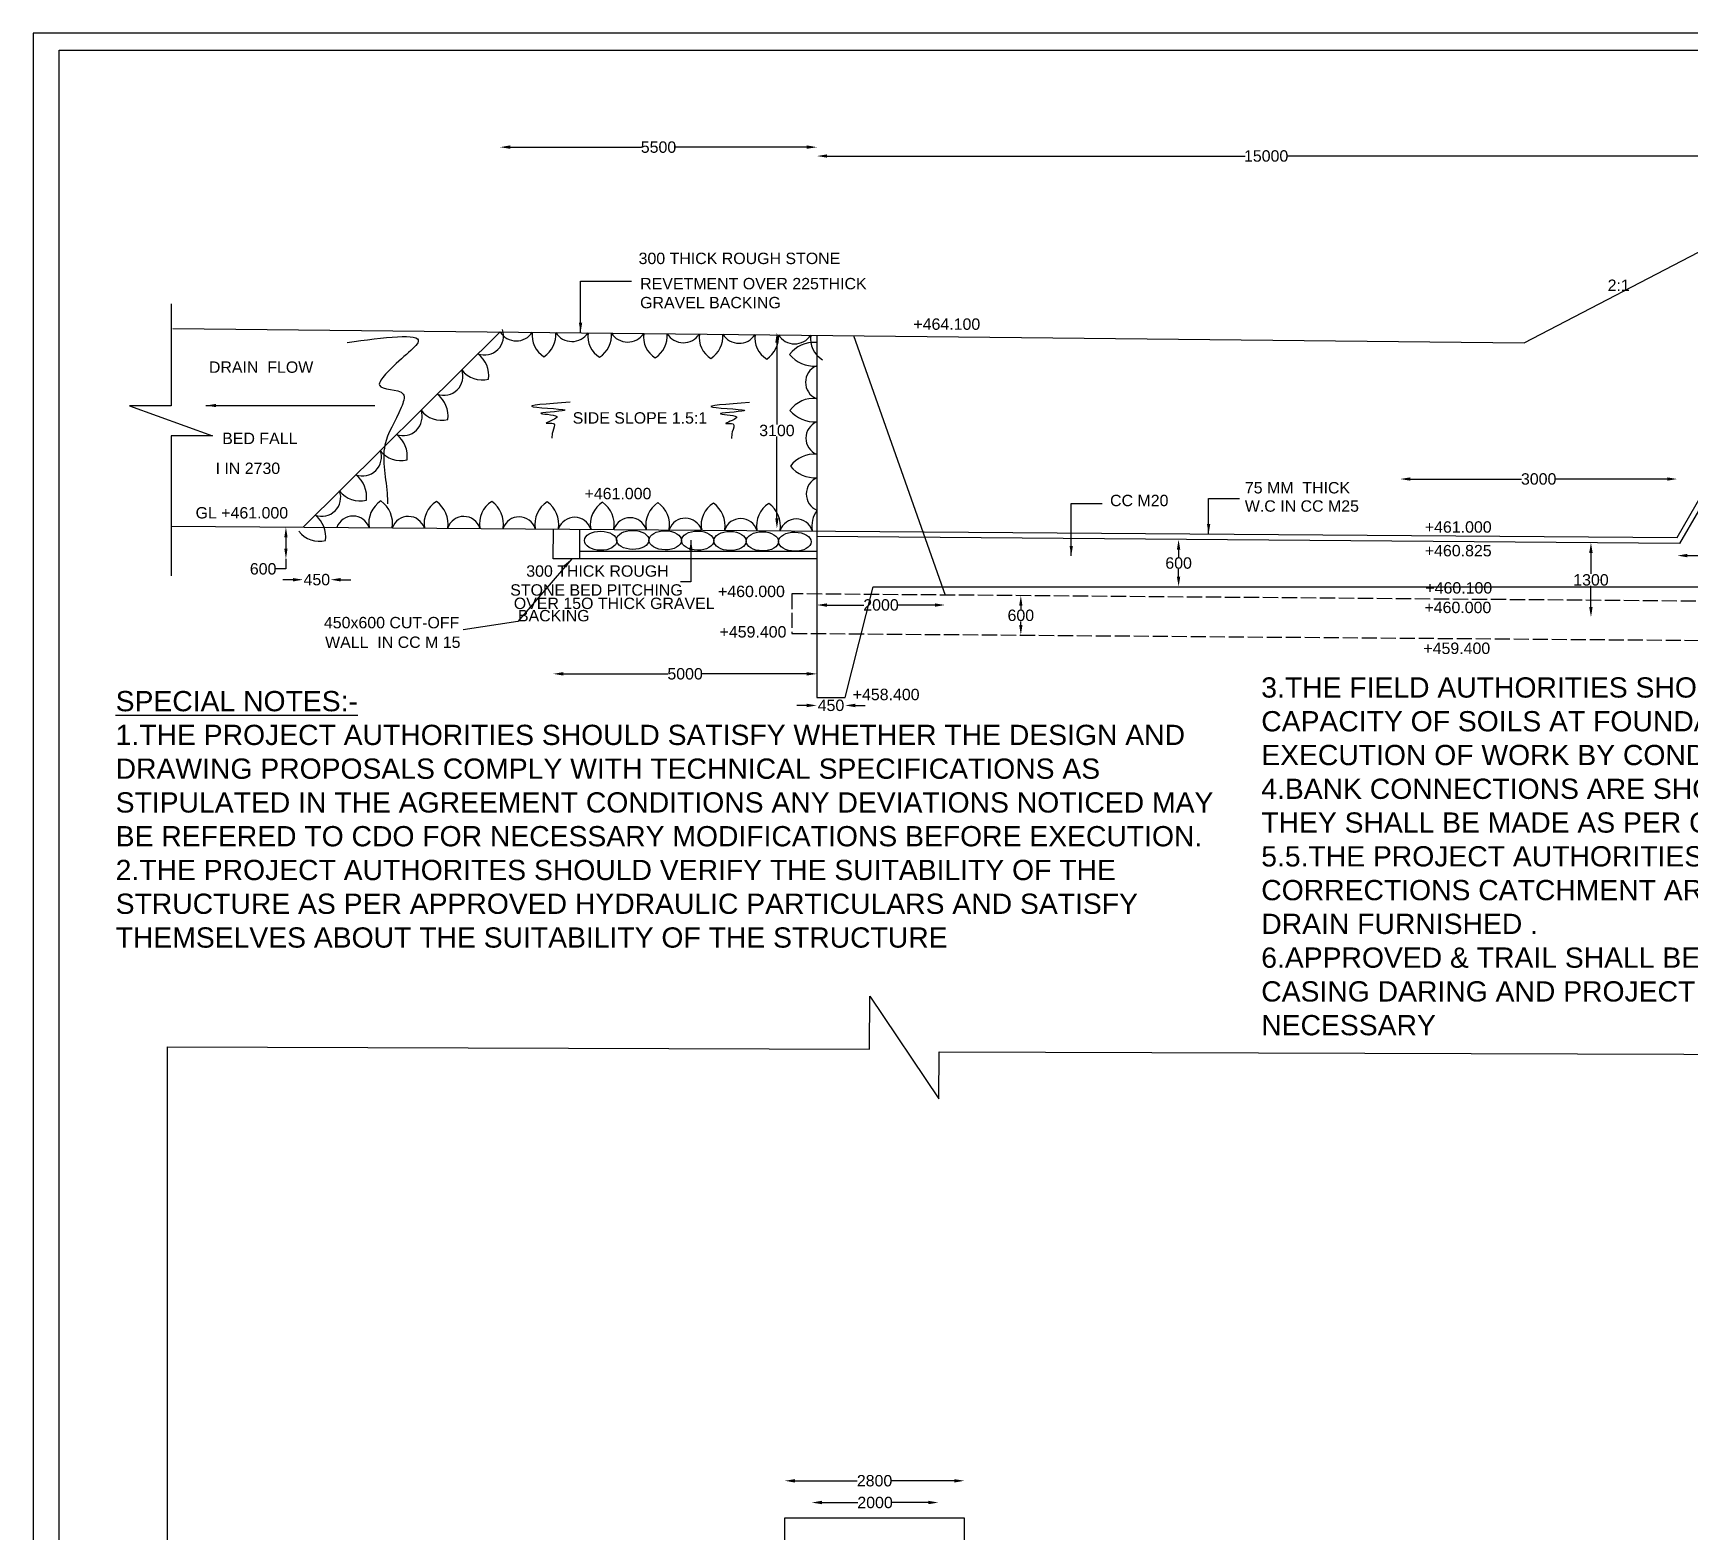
# Model space of a CAD drawing. Header units: inches. Extents: x 23764 to 29375, y 85 to 3606.
# Drawn here: x 23764 to 25073, y 2423 to 3606 of the extents above; entities that cross this region are included whole.
import ezdxf

# ---------------------------------------------------------------- set-up
doc = ezdxf.new("R2010")
doc.units = ezdxf.units.IN
doc.header["$MEASUREMENT"] = 0
doc.linetypes.add('ACAD_ISO02W100', pattern=[15, 12, -3])
doc.layers.add('DIMENSIONS', color=255, linetype='Continuous')
doc.layers.add('TEXT', color=1, linetype='Continuous')
doc.styles.get("Standard").update_dxf_attribs({"font": 'arial.ttf', "height": 9})
doc.dimstyles.get("Standard").update_dxf_attribs({"dimtxt": 12, "dimasz": 8, "dimexe": 0.18, "dimexo": 0.0625, "dimgap": 0.09, "dimtad": 0, "dimtih": 1, "dimtoh": 1, "dimdec": 4, "dimzin": 0, "dimdsep": 46, "dimtxsty": 'Standard', "dimcen": 0.09, "dimse1": 1, "dimse2": 1, "dimadec": 0, "dimazin": 0, "dimtfac": 1, "dimtdec": 4, "dimtofl": 0, "dimtmove": 0, "dimatfit": 3, "dimfxl": 1, "dimtolj": 1, "dimtzin": 0, "dimarcsym": 0})

# ---------------------------------------------------------------- blocks, each defined once
blk = doc.blocks.new('*D2')
at = {"layer": 'Defpoints', "color": 0, "transparency": 16777216}
for p in [(24383.3, 3516.2), (24133.1, 3370.3), (24383.3, 3370.3)]:
    blk.add_point(p, dxfattribs=at)
at = {"layer": 'DIMENSIONS', "color": 0, "lineweight": -2, "transparency": 16777216}
for p, q in [((24141.1, 3516.2), (24244.7, 3516.2)), ((24375.3, 3516.2), (24271.7, 3516.2))]:
    blk.add_line(p, q, dxfattribs=at)
at = {"layer": 'DIMENSIONS', "color": 0, "transparency": 16777216}
for points in [[(24141.1, 3517.6), (24141.1, 3514.9), (24133.1, 3516.2)], [(24375.3, 3517.6), (24375.3, 3514.9), (24383.3, 3516.2)]]:
    blk.add_solid(points, dxfattribs=at)
at = {"layer": 'DIMENSIONS', "color": 0, "transparency": 16777216, "insert": (24258.2, 3516.2), "char_height": 9, "attachment_point": 5}
blk.add_mtext('\\A1;5500', dxfattribs=at)
blk = doc.blocks.new('*D3')
at = {"layer": 'Defpoints', "color": 0, "transparency": 16777216}
for p in [(25092.7, 3509.2), (25092.7, 3440), (24383.3, 3370.3)]:
    blk.add_point(p, dxfattribs=at)
at = {"layer": 'DIMENSIONS', "color": 0, "lineweight": -2, "transparency": 16777216}
for p, q in [((24391.3, 3509.2), (24721.4, 3509.2)), ((25084.7, 3509.2), (24754.6, 3509.2))]:
    blk.add_line(p, q, dxfattribs=at)
at = {"layer": 'DIMENSIONS', "color": 0, "transparency": 16777216}
for points in [[(24391.3, 3510.5), (24391.3, 3507.9), (24383.3, 3509.2)], [(25084.7, 3510.5), (25084.7, 3507.9), (25092.7, 3509.2)]]:
    blk.add_solid(points, dxfattribs=at)
at = {"layer": 'DIMENSIONS', "color": 0, "transparency": 16777216, "insert": (24738, 3509.2), "char_height": 9, "attachment_point": 5}
blk.add_mtext('\\A1;15000', dxfattribs=at)
blk = doc.blocks.new('*D19')
at = {"layer": 'Defpoints', "color": 0, "transparency": 16777216}
for p in [(23977.5, 3216.1), (23964, 3191.1), (24175, 3191.1)]:
    blk.add_point(p, dxfattribs=at)
at = {"layer": 'DIMENSIONS', "color": 0, "lineweight": -2, "transparency": 16777216}
for p, q in [((23964, 3208.1), (23964, 3199.1)), ((23964, 3183.1), (23956, 3183.1)), ((23964, 3191.1), (23964, 3183.1))]:
    blk.add_line(p, q, dxfattribs=at)
at = {"layer": 'DIMENSIONS', "color": 0, "transparency": 16777216}
for points in [[(23962.7, 3208.1), (23965.3, 3208.1), (23964, 3216.1)], [(23962.7, 3199.1), (23965.3, 3199.1), (23964, 3191.1)]]:
    blk.add_solid(points, dxfattribs=at)
at = {"layer": 'DIMENSIONS', "color": 0, "transparency": 16777216, "insert": (23946, 3183.1), "char_height": 9, "attachment_point": 5}
blk.add_mtext('\\A1;600', dxfattribs=at)
blk = doc.blocks.new('*D20')
at = {"layer": 'Defpoints', "color": 0, "transparency": 16777216}
for p in [(23977.5, 3216.1), (23999.2, 3216), (23999.2, 3174.6)]:
    blk.add_point(p, dxfattribs=at)
at = {"layer": 'DIMENSIONS', "color": 0, "lineweight": -2, "transparency": 16777216}
for p, q in [((23969.5, 3174.6), (23961.5, 3174.6)), ((24007.2, 3174.6), (24015.2, 3174.6))]:
    blk.add_line(p, q, dxfattribs=at)
at = {"layer": 'DIMENSIONS', "color": 0, "transparency": 16777216}
for points in [[(23969.5, 3175.9), (23969.5, 3173.2), (23977.5, 3174.6)], [(24007.2, 3175.9), (24007.2, 3173.2), (23999.2, 3174.6)]]:
    blk.add_solid(points, dxfattribs=at)
at = {"layer": 'DIMENSIONS', "color": 0, "transparency": 16777216, "insert": (23988.4, 3174.6), "char_height": 9, "attachment_point": 5}
blk.add_mtext('\\A1;450', dxfattribs=at)
blk = doc.blocks.new('*D21')
at = {"layer": 'Defpoints', "color": 0, "transparency": 16777216}
for p in [(24175, 3191.1), (24383.3, 3191.1), (24383.3, 3100.2)]:
    blk.add_point(p, dxfattribs=at)
at = {"layer": 'DIMENSIONS', "color": 0, "lineweight": -2, "transparency": 16777216}
for p, q in [((24183, 3100.2), (24265.6, 3100.2)), ((24375.3, 3100.2), (24292.7, 3100.2))]:
    blk.add_line(p, q, dxfattribs=at)
at = {"layer": 'DIMENSIONS', "color": 0, "transparency": 16777216}
for points in [[(24183, 3101.6), (24183, 3098.9), (24175, 3100.2)], [(24375.3, 3101.6), (24375.3, 3098.9), (24383.3, 3100.2)]]:
    blk.add_solid(points, dxfattribs=at)
at = {"layer": 'DIMENSIONS', "color": 0, "transparency": 16777216, "insert": (24279.2, 3100.2), "char_height": 9, "attachment_point": 5}
blk.add_mtext('\\A1;5000', dxfattribs=at)
blk = doc.blocks.new('*D22')
at = {"layer": 'Defpoints', "color": 0, "transparency": 16777216}
for p in [(24383.3, 3081.5), (24405.5, 3081.5), (24405.5, 3075.3)]:
    blk.add_point(p, dxfattribs=at)
at = {"layer": 'DIMENSIONS', "color": 0, "lineweight": -2, "transparency": 16777216}
for p, q in [((24375.3, 3075.3), (24367.3, 3075.3)), ((24413.5, 3075.3), (24421.5, 3075.3))]:
    blk.add_line(p, q, dxfattribs=at)
at = {"layer": 'DIMENSIONS', "color": 0, "transparency": 16777216}
for points in [[(24375.3, 3076.6), (24375.3, 3073.9), (24383.3, 3075.3)], [(24413.5, 3076.6), (24413.5, 3073.9), (24405.5, 3075.3)]]:
    blk.add_solid(points, dxfattribs=at)
at = {"layer": 'DIMENSIONS', "color": 0, "transparency": 16777216, "insert": (24394.4, 3075.3), "char_height": 9, "attachment_point": 5}
blk.add_mtext('\\A1;450', dxfattribs=at)
blk = doc.blocks.new('*D23')
at = {"layer": 'Defpoints', "color": 0, "transparency": 16777216}
for p in [(24383.3, 3163.3), (24484.4, 3162.5), (24484.4, 3154.6)]:
    blk.add_point(p, dxfattribs=at)
at = {"layer": 'DIMENSIONS', "color": 0, "lineweight": -2, "transparency": 16777216}
for p, q in [((24391.3, 3154.6), (24420.3, 3154.6)), ((24476.4, 3154.6), (24447.5, 3154.6))]:
    blk.add_line(p, q, dxfattribs=at)
at = {"layer": 'DIMENSIONS', "color": 0, "transparency": 16777216}
for points in [[(24391.3, 3155.9), (24391.3, 3153.2), (24383.3, 3154.6)], [(24476.4, 3155.9), (24476.4, 3153.2), (24484.4, 3154.6)]]:
    blk.add_solid(points, dxfattribs=at)
at = {"layer": 'DIMENSIONS', "color": 0, "transparency": 16777216, "insert": (24433.9, 3154.6), "char_height": 9, "attachment_point": 5}
blk.add_mtext('\\A1;2000', dxfattribs=at)
blk = doc.blocks.new('*D24')
at = {"layer": 'Defpoints', "color": 0, "transparency": 16777216}
for p in [(24544.6, 3162), (24544.3, 3130.8), (24544.3, 3130.8)]:
    blk.add_point(p, dxfattribs=at)
at = {"layer": 'DIMENSIONS', "color": 0, "lineweight": -2, "transparency": 16777216}
for p, q in [((24544.3, 3154), (24544.3, 3151.1)), ((24544.3, 3138.8), (24544.3, 3141.7))]:
    blk.add_line(p, q, dxfattribs=at)
at = {"layer": 'DIMENSIONS', "color": 0, "transparency": 16777216}
for points in [[(24543, 3154), (24545.6, 3154), (24544.3, 3162)], [(24543, 3138.8), (24545.6, 3138.8), (24544.3, 3130.8)]]:
    blk.add_solid(points, dxfattribs=at)
at = {"layer": 'DIMENSIONS', "color": 0, "transparency": 16777216, "insert": (24544.3, 3146.4), "char_height": 9, "attachment_point": 5}
blk.add_mtext('\\A1;600', dxfattribs=at)
blk = doc.blocks.new('*D25')
at = {"layer": 'Defpoints', "color": 0, "transparency": 16777216}
for p in [(24676.1, 3206.3), (24668.9, 3169.1), (24676.1, 3169.1)]:
    blk.add_point(p, dxfattribs=at)
at = {"layer": 'DIMENSIONS', "color": 0, "lineweight": -2, "transparency": 16777216}
for p, q in [((24668.9, 3198.3), (24668.9, 3192.4)), ((24668.9, 3177.1), (24668.9, 3183))]:
    blk.add_line(p, q, dxfattribs=at)
at = {"layer": 'DIMENSIONS', "color": 0, "transparency": 16777216}
for points in [[(24667.5, 3198.3), (24670.2, 3198.3), (24668.9, 3206.3)], [(24667.5, 3177.1), (24670.2, 3177.1), (24668.9, 3169.1)]]:
    blk.add_solid(points, dxfattribs=at)
at = {"layer": 'DIMENSIONS', "color": 0, "transparency": 16777216, "insert": (24668.9, 3187.7), "char_height": 9, "attachment_point": 5}
blk.add_mtext('\\A1;600', dxfattribs=at)
blk = doc.blocks.new('*D26')
at = {"layer": 'Defpoints', "color": 0, "transparency": 16777216}
for p in [(24994.4, 3203.8), (24994.4, 3145), (24994.5, 3145)]:
    blk.add_point(p, dxfattribs=at)
at = {"layer": 'DIMENSIONS', "color": 0, "lineweight": -2, "transparency": 16777216}
for p, q in [((24994.5, 3195.8), (24994.5, 3179.1)), ((24994.5, 3153), (24994.5, 3169.7))]:
    blk.add_line(p, q, dxfattribs=at)
at = {"layer": 'DIMENSIONS', "color": 0, "transparency": 16777216}
for points in [[(24993.1, 3195.8), (24995.8, 3195.8), (24994.5, 3203.8)], [(24993.1, 3153), (24995.8, 3153), (24994.5, 3145)]]:
    blk.add_solid(points, dxfattribs=at)
at = {"layer": 'DIMENSIONS', "color": 0, "transparency": 16777216, "insert": (24994.5, 3174.4), "char_height": 9, "attachment_point": 5}
blk.add_mtext('\\A1;1300', dxfattribs=at)
blk = doc.blocks.new('*D27')
at = {"layer": 'Defpoints', "color": 0, "transparency": 16777216}
for p in [(25062.7, 3207.8), (25167.1, 3208), (25167.1, 3193.6)]:
    blk.add_point(p, dxfattribs=at)
at = {"layer": 'DIMENSIONS', "color": 0, "lineweight": -2, "transparency": 16777216}
for p, q in [((25070.7, 3193.6), (25101.3, 3193.6)), ((25159.1, 3193.6), (25128.5, 3193.6))]:
    blk.add_line(p, q, dxfattribs=at)
at = {"layer": 'DIMENSIONS', "color": 0, "transparency": 16777216}
for points in [[(25070.7, 3195), (25070.7, 3192.3), (25062.7, 3193.6)], [(25159.1, 3195), (25159.1, 3192.3), (25167.1, 3193.6)]]:
    blk.add_solid(points, dxfattribs=at)
at = {"layer": 'DIMENSIONS', "color": 0, "transparency": 16777216, "insert": (25114.9, 3193.6), "char_height": 9, "attachment_point": 5}
blk.add_mtext('\\A1;2150', dxfattribs=at)
blk = doc.blocks.new('*D67')
at = {"layer": 'Defpoints', "color": 0, "transparency": 16777216}
for p in [(24499.7, 2462.9), (24357.9, 2433.7), (24499.7, 2433.7)]:
    blk.add_point(p, dxfattribs=at)
at = {"layer": 'DIMENSIONS', "color": 0, "lineweight": -2, "transparency": 16777216}
for p, q in [((24365.9, 2462.9), (24415.2, 2462.9)), ((24491.7, 2462.9), (24442.4, 2462.9))]:
    blk.add_line(p, q, dxfattribs=at)
at = {"layer": 'DIMENSIONS', "color": 0, "transparency": 16777216}
for points in [[(24365.9, 2464.2), (24365.9, 2461.5), (24357.9, 2462.9)], [(24491.7, 2464.2), (24491.7, 2461.5), (24499.7, 2462.9)]]:
    blk.add_solid(points, dxfattribs=at)
at = {"layer": 'DIMENSIONS', "color": 0, "transparency": 16777216, "insert": (24428.8, 2462.9), "char_height": 9, "attachment_point": 5}
blk.add_mtext('\\A1;2800', dxfattribs=at)
blk = doc.blocks.new('*D68')
at = {"layer": 'Defpoints', "color": 0, "transparency": 16777216}
for p in [(24479.2, 2445.7), (24379.2, 2412.7), (24479.2, 2412.7)]:
    blk.add_point(p, dxfattribs=at)
at = {"layer": 'DIMENSIONS', "color": 0, "lineweight": -2, "transparency": 16777216}
for p, q in [((24387.2, 2445.7), (24415.6, 2445.7)), ((24471.2, 2445.7), (24442.8, 2445.7))]:
    blk.add_line(p, q, dxfattribs=at)
at = {"layer": 'DIMENSIONS', "color": 0, "transparency": 16777216}
for points in [[(24387.2, 2447.1), (24387.2, 2444.4), (24379.2, 2445.7)], [(24471.2, 2447.1), (24471.2, 2444.4), (24479.2, 2445.7)]]:
    blk.add_solid(points, dxfattribs=at)
at = {"layer": 'DIMENSIONS', "color": 0, "transparency": 16777216, "insert": (24429.2, 2445.7), "char_height": 9, "attachment_point": 5}
blk.add_mtext('\\A1;2000', dxfattribs=at)
blk = doc.blocks.new('*D173')
at = {"layer": 'Defpoints', "color": 0, "transparency": 16777216}
for p in [(24354.2, 3369.8), (24351.7, 3215), (24354.2, 3215)]:
    blk.add_point(p, dxfattribs=at)
at = {"layer": 'DIMENSIONS', "color": 0, "lineweight": -2, "transparency": 16777216}
for p, q in [((24351.7, 3361.8), (24351.7, 3297.1)), ((24351.7, 3223), (24351.7, 3287.7))]:
    blk.add_line(p, q, dxfattribs=at)
at = {"layer": 'DIMENSIONS', "color": 0, "transparency": 16777216}
for points in [[(24350.4, 3361.8), (24353, 3361.8), (24351.7, 3369.8)], [(24350.4, 3223), (24353, 3223), (24351.7, 3215)]]:
    blk.add_solid(points, dxfattribs=at)
at = {"layer": 'DIMENSIONS', "color": 0, "transparency": 16777216, "insert": (24351.7, 3292.4), "char_height": 9, "attachment_point": 5}
blk.add_mtext('\\A1;3100', dxfattribs=at)
blk = doc.blocks.new('*D174')
at = {"layer": 'Defpoints', "color": 0, "transparency": 16777216}
for p in [(24843.8, 3254.1), (24843.8, 3209.5), (25062.7, 3207.8)]:
    blk.add_point(p, dxfattribs=at)
at = {"layer": 'DIMENSIONS', "color": 0, "lineweight": -2, "transparency": 16777216}
for p, q in [((24851.8, 3254.1), (24939.7, 3254.1)), ((25054.7, 3254.1), (24966.7, 3254.1))]:
    blk.add_line(p, q, dxfattribs=at)
at = {"layer": 'DIMENSIONS', "color": 0, "transparency": 16777216}
for points in [[(24851.8, 3255.4), (24851.8, 3252.8), (24843.8, 3254.1)], [(25054.7, 3255.4), (25054.7, 3252.8), (25062.7, 3254.1)]]:
    blk.add_solid(points, dxfattribs=at)
at = {"layer": 'DIMENSIONS', "color": 0, "transparency": 16777216, "insert": (24953.2, 3254.1), "char_height": 9, "attachment_point": 5}
blk.add_mtext('\\A1;3000', dxfattribs=at)

msp = doc.modelspace()

# ---------------------------------------------------------------- linework, layer by layer
at = {"color": 0, "linetype": 'ACAD_ISO02W100'}
msp.add_lwpolyline([(25424.00146, 3435.01678), (25422.41507, 3154.7796), (24363.50669, 3163.44004), (24363.50669, 3132.22416), (25499.69933, 3123.3802), (25550.48301, 3217.97548), (25550.48301, 3252.41048), (25546.47751, 3252.43158)], dxfattribs=at)
at = {"color": 0}
for points in [[(23977.508, 3216.12125), (24133.11536, 3370.30734)], [(24383.3129, 3367.62009), (24383.3129, 3081.53141)], [(24412.1525, 3367.33401), (24484.43027, 3162.45105)], [(24383.3129, 3081.53141), (24405.50506, 3081.53141), (24427.83093, 3169.07802), (25167.16764, 3169.07802), (25167.03226, 3258.24666)], [(25546.47751, 3252.43158), (25094.28043, 3254.81295), (25064.45293, 3203.20267), (24383.3129, 3208.71278)], [(24383.3129, 3191.14752), (24175, 3191.14752), (24175.17976, 3214.60653)], [(24196, 3191.14752), (24196.17853, 3214.44562)], [(24196.04643, 3197.20685), (24383.3129, 3197.20685)]]:
    msp.add_lwpolyline(points, dxfattribs=at)
for centre, radius, start, end in [((24120.85462, 3367.05265), 14.99283, 249.65954181, 19.81473941), ((24145.92906, 3378.2886), 15.09607, 211.91750458, 326.8614897), ((24178.08648, 3367.44625), 19.68779, 172.4410596, 238.34735877), ((24156.02284, 3368.24423), 21.11622, 303.75184946, 4.33096931), ((24189.89246, 3377.82014), 15.09607, 211.91750458, 326.8614897), ((24222.04988, 3366.97779), 19.68779, 172.4410596, 238.34735877), ((24199.98624, 3367.77577), 21.11622, 303.75184946, 4.33096931), ((24233.85587, 3377.35168), 15.09607, 211.91750458, 326.8614897), ((24266.01329, 3366.50933), 19.68779, 172.4410596, 238.34735877), ((24243.94965, 3367.30731), 21.11622, 303.75184946, 4.33096931), ((24277.81927, 3376.88322), 15.09607, 211.91750458, 326.8614897), ((24309.97669, 3366.04087), 19.68779, 172.4410596, 238.34735877), ((24287.91305, 3366.83885), 21.11622, 303.75184946, 4.33096931), ((24321.78267, 3376.41476), 15.09607, 211.91750458, 326.8614897), ((24353.94009, 3365.57241), 19.68779, 172.4410596, 238.34735877), ((24331.87645, 3366.37039), 21.11622, 303.75184946, 4.33096931), ((24365.74608, 3375.9463), 15.09607, 211.91750458, 326.8614897), ((24397.9035, 3365.10395), 19.68779, 172.4410596, 238.34735877), ((24101.94503, 3335.65547), 22.1906, 352.90245667, 50.98438086), ((24381.54693, 3369.38761), 26.13777, 220.58436908, 272.49829128), ((24380.53356, 3338.52636), 23.38467, 84.71808798, 143.66096623), ((24088.70615, 3335.1978), 14.99283, 249.65954181, 19.81473941), ((24119.15482, 3353.15621), 20.80638, 218.23257925, 283.36866768), ((24388.1764, 3330.49179), 13.91201, 113.24304369, 246.75695631), ((24069.79656, 3303.80063), 22.1906, 352.90245667, 50.98438086), ((24380.84688, 3294.42352), 23.38467, 84.71808798, 143.66096623), ((24056.55767, 3303.34296), 14.99283, 249.65954181, 19.81473941), ((24087.00635, 3321.30137), 20.80638, 218.23257925, 283.36866768), ((24381.86025, 3325.28476), 26.13777, 220.58436908, 272.49829128), ((24388.48971, 3286.38894), 13.91201, 113.24304369, 246.75695631), ((24037.64808, 3271.94579), 22.1906, 352.90245667, 50.98438086), ((24024.4092, 3271.48812), 14.99283, 249.65954181, 19.81473941), ((24054.85787, 3289.44652), 20.80638, 218.23257925, 283.36866768), ((24381.1602, 3250.32067), 23.38467, 84.71808798, 143.66096623), ((24382.17356, 3281.18192), 26.13777, 220.58436908, 272.49829128), ((23992.26072, 3239.63328), 14.99283, 249.65954181, 19.81473941), ((24022.7094, 3257.59168), 20.80638, 218.23257925, 283.36866768), ((24005.4996, 3240.09095), 22.1906, 352.90245667, 50.98438086), ((24388.80303, 3242.2861), 13.91201, 113.24304369, 246.75695631), ((24050.22618, 3219.15469), 20.86867, 122.38550334, 189.46827441), ((24026.26595, 3218.89121), 21.98448, 351.34025505, 54.44798637), ((24093.96556, 3218.81952), 20.86867, 122.38550334, 189.46827441), ((24070.00533, 3218.55604), 21.98448, 351.34025505, 54.44798637), ((24137.75335, 3218.81952), 20.86867, 122.38550334, 189.46827441), ((24113.79312, 3218.55604), 21.98448, 351.34025505, 54.44798637), ((24181.49273, 3218.48435), 20.86867, 122.38550334, 189.46827441), ((24157.5325, 3218.22087), 21.98448, 351.34025505, 54.44798637), ((24225.23211, 3218.14918), 20.86867, 122.38550334, 189.46827441), ((24201.27188, 3217.8857), 21.98448, 351.34025505, 54.44798637), ((24268.97149, 3217.81402), 20.86867, 122.38550334, 189.46827441), ((24245.01125, 3217.55054), 21.98448, 351.34025505, 54.44798637), ((24312.71087, 3217.47885), 20.86867, 122.38550334, 189.46827441), ((24288.75063, 3217.21537), 21.98448, 351.34025505, 54.44798637), ((24356.45024, 3217.14368), 20.86867, 122.38550334, 189.46827441), ((24332.49001, 3216.8802), 21.98448, 351.34025505, 54.44798637), ((23973.35113, 3208.23611), 22.1906, 352.90245667, 50.98438086), ((24016.91766, 3211.45359), 13.42092, 18.54343744, 160.57848385), ((24060.65704, 3211.11843), 13.42092, 18.54343744, 160.57848385), ((24104.44483, 3211.11843), 13.42092, 18.54343744, 160.57848385), ((24148.18421, 3210.78326), 13.42092, 18.54343744, 160.57848385), ((24191.92359, 3210.44809), 13.42092, 18.54343744, 160.57848385), ((24235.66297, 3210.11292), 13.42092, 18.54343744, 160.57848385), ((24279.40235, 3209.77776), 13.42092, 18.54343744, 160.57848385), ((24323.14173, 3209.44259), 13.42092, 18.54343744, 160.57848385), ((24366.88111, 3209.10742), 13.42092, 18.54343744, 160.57848385), ((24400.18962, 3216.80851), 20.86867, 143.97017689, 189.46827441), ((23990.56092, 3225.73684), 20.80638, 218.23257925, 283.36866768)]:
    msp.add_arc(centre, radius, start, end, dxfattribs=at)
for centre in [(24212.48574, 3205.3363), (24237.89104, 3206.00575), (24263.4813, 3205.71852), (24289.07175, 3205.44656), (24314.66221, 3205.17506), (24340.25267, 3204.90381), (24365.84292, 3204.61658)]:
    msp.add_ellipse(centre, major_axis=(-12.79491, 0.18361), ratio=0.5902958228, dxfattribs=at)
for points in [[(24188.34083, 3314.68468), (24159.16601, 3311.12683), (24183.95777, 3308.25318), (24165.46669, 3305.79003), (24177.93103, 3302.77955), (24169.57581, 3298.26381), (24175.32858, 3297.85328), (24174.64374, 3291.55862), (24174.09584, 3286.35866)], [(24330.15553, 3314.41335), (24300.98072, 3310.8555), (24325.77248, 3307.98184), (24307.28139, 3305.5187), (24319.74573, 3302.50822), (24311.39052, 3297.99247), (24317.14328, 3297.58195), (24316.45845, 3291.28728), (24315.91054, 3286.08732)]]:
    msp.add_spline(points, degree=3, dxfattribs=at)
at = {"layer": 'DIMENSIONS', "color": 0}
for points in [[(29373.18873, 3606.2754), (23764.39154, 3606.2754), (23764.39154, 84.60532), (29373.18873, 84.60532)], [(29366.41367, 114.6951), (23784.97955, 114.6951), (23784.97955, 3592.72952), (29366.41367, 3592.72952)]]:
    msp.add_lwpolyline(points, close=True, dxfattribs=at)
for points in [[(23874.68185, 3373.06113), (24941.64861, 3361.69186), (25092.66238, 3440.0282), (25169.45315, 3440.0282), (25169.45315, 3469.90506), (25179.61756, 3469.90506), (25179.61756, 3446.21073), (25191.23399, 3446.21073), (25191.23399, 3437.99026), (25191.23399, 3435.34033), (25402.1469, 3435.34033), (25402.1469, 3444.79876), (25413.58837, 3444.79876), (25413.58837, 3468.72239), (25424.00146, 3468.72239), (25424.00146, 3435.01678), (25402.1469, 3435.34033)], [(23873.37194, 3392.57899), (23873.37194, 3311.85056), (23840.38738, 3311.85056)], [(23840.38738, 3311.85056), (23906.01249, 3288.15815), (23873.5066, 3288.15815), (23873.5066, 3177.70318)], [(23873.5066, 3216.9182), (25062.6546, 3207.80596), (25091.43969, 3258.13189), (25550.48301, 3254.81295)], [(23870.31553, 2805.6097), (24424.89783, 2803.9241), (24425.02506, 2845.78613), (24479.62196, 2764.69818), (24479.73417, 2801.61533), (25320.08206, 2799.06118), (25320.20094, 2838.17375), (25375.94346, 2757.57359), (25376.06904, 2798.89101), (25824.21403, 2797.52892), (25831.93642, 2838.92941), (25860.50195, 2757.6565), (25873.31547, 2797.37968), (26555.58003, 2795.306), (26569.22488, 2839.55281), (26597.93576, 2759.49238), (26620.86259, 2795.10758), (27186.65043, 2793.38792), (27200.23234, 2839.68268), (27229.39177, 2760.40914), (27240.90026, 2793.22304), (27776.80429, 2791.59421)], [(23870.31553, 2805.6097), (23870.31553, 232.89707), (24827.42413, 232.89707), (24842.0405, 298.83281), (24869.36675, 197.25062), (24882.07662, 235.02651), (26160.15263, 235.02651), (26174.79885, 291.57579), (26205.03876, 200.72057), (26213.92397, 235.02651), (27466.61441, 235.02651), (27480.47587, 278.06274), (27506.61016, 198.54652), (27518.27439, 235.02651), (28449.69622, 235.02651), (28449.69622, 2792.12957), (28442.89388, 2792.12957)], [(24357.87303, 2130.33134), (24357.87303, 2433.68348), (24499.6572, 2433.68348), (24499.6572, 2231.99182), (24912.23655, 2090.74597), (25146.66127, 2060.5488)]]:
    msp.add_lwpolyline(points, dxfattribs=at)
msp.add_spline([(24012.39786, 3361.99318), (24068.52616, 3362.7123), (24042.62079, 3336.82333), (24037.8235, 3328.19367), (24056.5329, 3321.242), (24055.09369, 3310.69461), (24042.12405, 3280.89524), (24044.043, 3240.38376), (24044.28283, 3234.39091)], degree=3, dxfattribs=at)

# ---------------------------------------------------------------- texts
at = {"layer": 'DIMENSIONS', "color": 0, "char_height": 16, "attachment_point": 1}
for s, insert, width in [('3.THE FIELD AUTHORITIES SHOULD ENSURE THE SAFE BEARING\\PCAPACITY OF SOILS AT FOUNDATIONS LEVELS BEFORE EXECUTION OF WORK BY CONDUCTING SUITABLE FIELD TEST \\P4.BANK CONNECTIONS ARE SHOWN ARE ONLY INDICATIONS THEY SHALL BE MADE AS PER CONDITIONS\\P5.5.THE PROJECT AUTHORITIES ARE RESPONSIBLE FOR THE \\PCORRECTIONS CATCHMENT AREA AND DISCHARGE OF THE DRAIN FURNISHED .\\P6.APPROVED & TRAIL SHALL BE CONNECTED SUITABLY TO THE CASING DARING AND PROJECTION WORKS MAY BE DONE IF NECESSARY  ', (24734.15424, 3097.47017), 718.4952947), ('{\\LSPECIAL NOTES:-\\P}1.THE PROJECT AUTHORITIES SHOULD SATISFY WHETHER THE DESIGN AND \\PDRAWING PROPOSALS COMPLY WITH TECHNICAL SPECIFICATIONS AS STIPULATED IN THE AGREEMENT CONDITIONS ANY DEVIATIONS NOTICED MAY BE REFERED TO CDO FOR NECESSARY MODIFICATIONS BEFORE EXECUTION.\\P2.THE PROJECT AUTHORITES SHOULD VERIFY THE SUITABILITY OF THE STRUCTURE AS PER APPROVED HYDRAULIC PARTICULARS AND SATISFY THEMSELVES ABOUT THE SUITABILITY OF THE STRUCTURE  ', (23829.55871, 3086.68496), 869.3845063)]:
    msp.add_mtext(s, dxfattribs=dict(at, insert=insert, width=width))
at = {"layer": 'TEXT', "color": 0}
for s, p in [('300 THICK ROUGH STONE', (24242.48065, 3423.86836)), ('REVETMENT OVER 225THICK', (24243.72837, 3403.93677)), ('2:1', (25007.68493, 3402.63924)), ('GRAVEL BACKING', (24243.68082, 3388.93392)), ('+464.100', (24459.46008, 3371.94793)), ('DRAIN  FLOW', (23903.17309, 3337.97191)), ('SIDE SLOPE 1.5:1', (24190.44492, 3297.87088)), ('BED FALL', (23913.68931, 3281.69898)), ('I IN 2730', (23908.4312, 3258.06435)), ('+461.000', (24199.79622, 3238.10691)), ('75 MM  THICK', (24721.19135, 3242.72365)), ('GL +461.000', (23892.68752, 3222.93846)), ('CC M20', (24614.76807, 3232.64722)), ('W.C IN CC M25', (24721.19135, 3228.26594)), ('+461.000', (24863.29248, 3211.71979)), ('+460.825', (24863.29248, 3193.02735)), ('300 THICK ROUGH', (24153.77146, 3176.92915)), ('STONE BED PITCHING', (24141.1324, 3161.9804)), ('+460.000', (24305.19842, 3160.85249)), ('+460.100', (24863.73653, 3163.63272)), ('OVER 15O THICK GRAVEL', (24143.94312, 3151.42128)), ('+460.000', (24863.01815, 3148.20518)), ('450x600 CUT-OFF', (23994.01215, 3136.1944)), ('BACKING', (24147.21904, 3141.68497)), ('WALL  IN CC M 15', (23994.96385, 3120.71553)), ('+459.400', (24306.42124, 3128.90257)), ('+459.400', (24862.15355, 3115.9164)), ('+458.400', (24411.554, 3079.42011))]:
    msp.add_text(s, height=9, dxfattribs=at).set_placement(p)

# ---------------------------------------------------------------- dimensions: what is measured, and where the dimension line sits
at = {"layer": 'DIMENSIONS', "color": 0}
for base, p1, p2, text, picture, middle in [((24383.3129, 3516.24133), (24133.11536, 3370.30734), (24383.3129, 3370.30734), '5500', '*D2', (24258.21413, 3516.24133)), ((25092.66238, 3509.19181), (24383.3129, 3370.30734), (25092.66238, 3440.0282), '15000', '*D3', (24737.98764, 3509.19181)), ((24843.82293, 3254.0919), (25062.6546, 3207.80596), (24843.82293, 3209.48283), '3000', '*D174', (24953.23877, 3254.0919)), ((23999.23592, 3174.56177), (23977.508, 3216.12125), (23999.23592, 3215.95476), '450', '*D20', (23988.37196, 3174.56177)), ((25167.1086, 3193.62555), (25062.6546, 3207.80596), (25167.1086, 3207.96454), '2150', '*D27', (25114.8816, 3193.62555)), ((24383.3129, 3100.22514), (24175, 3191.14752), (24383.3129, 3191.14752), '5000', '*D21', (24279.15645, 3100.22514)), ((24484.43027, 3154.55827), (24383.3129, 3163.27805), (24484.43027, 3162.45105), '2000', '*D23', (24433.87158, 3154.55827)), ((24405.50506, 3075.26088), (24383.3129, 3081.53141), (24405.50506, 3081.53141), '450', '*D22', (24394.40898, 3075.26088)), ((24499.6572, 2462.875), (24357.87303, 2433.68348), (24499.6572, 2433.68348), '2800', '*D67', (24428.76511, 2462.875)), ((24479.1588, 2445.74609), (24379.16751, 2412.70861), (24479.1588, 2412.70861), '2000', '*D68', (24429.16316, 2445.74609))]:
    dim = msp.add_linear_dim(base=base, p1=p1, p2=p2, text=text, dimstyle='Standard', dxfattribs=at)
    dim.commit()
    dim.dimension.update_dxf_attribs({"geometry": picture, "text_midpoint": middle})
for base, p1, p2, text, picture, middle in [((24351.70041, 3214.99608), (24354.15292, 3369.78747), (24354.15292, 3214.99608), '3100', '*D173', (24351.70041, 3292.39177)), ((23964.01644, 3191.14752), (23977.508, 3216.12125), (24175, 3191.14752), '600', '*D19', (23945.97487, 3183.14752)), ((24668.85805, 3169.07802), (24676.09727, 3206.34429), (24676.09727, 3169.07802), '600', '*D25', (24668.85805, 3187.71116)), ((24994.477, 3144.98875), (24994.3683, 3203.76962), (24994.3683, 3144.98875), '1300', '*D26', (24994.477, 3174.37918)), ((24544.31351, 3130.81679), (24544.55592, 3161.9593), (24544.31351, 3130.81679), '600', '*D24', (24544.31351, 3146.38804))]:
    dim = msp.add_linear_dim(base=base, p1=p1, p2=p2, angle=90, text=text, dimstyle='Standard', dxfattribs=at)
    dim.commit()
    dim.dimension.update_dxf_attribs({"geometry": picture, "text_midpoint": middle})

# ---------------------------------------------------------------- leaders
for points in [[(24196.64373, 3369.6304), (24196.64373, 3410.47045), (24236.96949, 3410.47045)], [(23900.86985, 3312.1517), (24034.11933, 3312.1517)], [(24584.12259, 3193.31431), (24584.12259, 3234.76576), (24608.65483, 3234.76576)], [(24692.58404, 3210.64174), (24692.58404, 3238.65898), (24716.8718, 3238.65898)], [(24283.82469, 3205.83512), (24283.82469, 3172.87495), (24275.44247, 3172.87495)], [(24189.65912, 3191.14752), (24147.21904, 3141.68497), (24103.84129, 3134.90712)]]:
    msp.add_leader(points, dimstyle='Standard', override={"dimgap": 0.09, "dimtad": 0}, dxfattribs=at)

doc.saveas('drawing.dxf')
